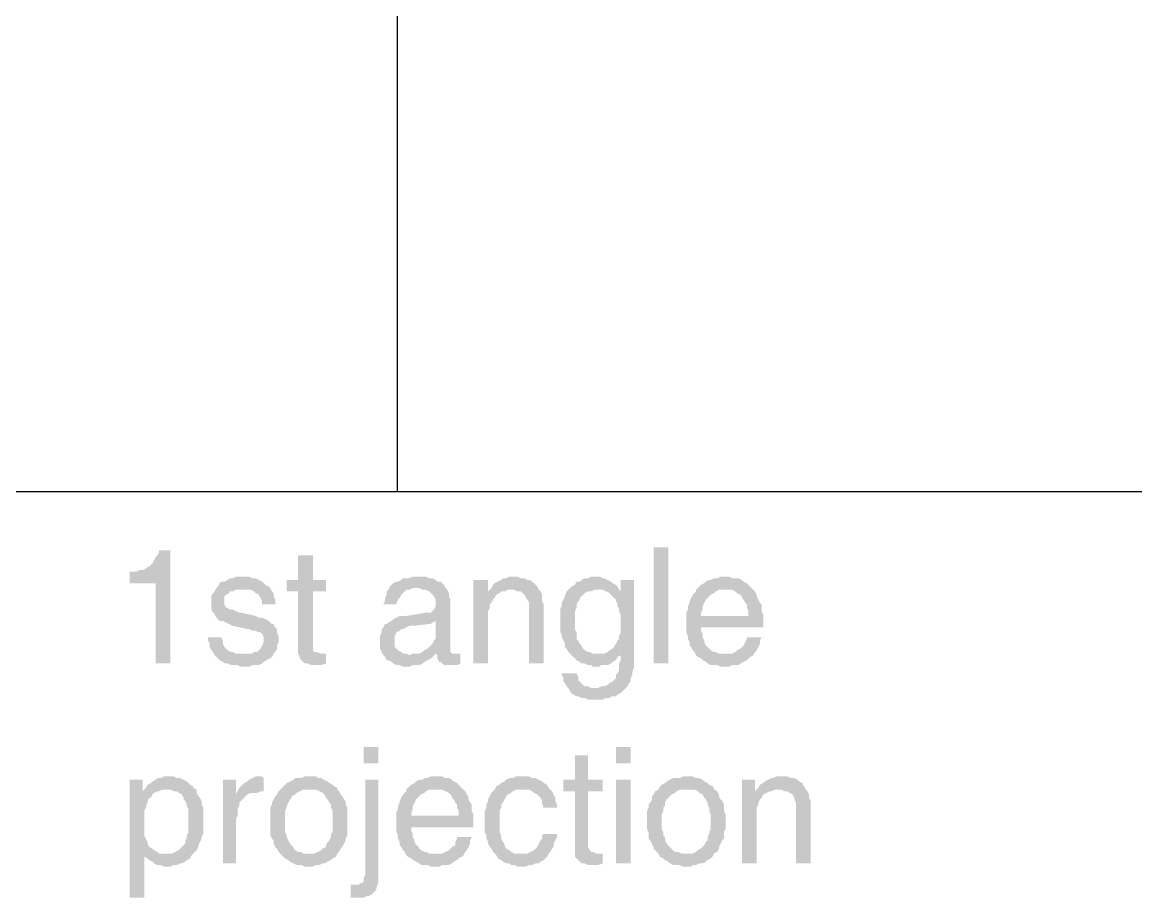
# Model space of a CAD drawing. Header units: inches. Extents: x 3613 to 8393, y -2205 to -794.
# Drawn here: x 6073.14 to 6103.83, y -1161.8 to -1137.68 of the extents above; entities that cross this region are included whole.
import ezdxf

# ---------------------------------------------------------------- set-up
doc = ezdxf.new("R2010")
doc.units = ezdxf.units.IN
doc.header["$MEASUREMENT"] = 0

msp = doc.modelspace()

# ---------------------------------------------------------------- hatches: boundary and pattern name
at = {"transparency": 33554559}
for points in [[(6077.224, -1152.231), (6076.908, -1152.231), (6076.908, -1152.276), (6076.863, -1152.366), (6076.818, -1152.412), (6076.773, -1152.502), (6076.728, -1152.592), (6076.682, -1152.637), (6076.637, -1152.682), (6076.592, -1152.682), (6076.547, -1152.728), (6076.457, -1152.773), (6076.367, -1152.773), (6076.276, -1152.818), (6076.096, -1152.818), (6076.096, -1153.134), (6076.818, -1153.134), (6076.818, -1155.345), (6077.224, -1155.345)], [(6081.151, -1152.366), (6080.744, -1152.366), (6080.744, -1153.043), (6080.428, -1153.043), (6080.428, -1153.359), (6080.744, -1153.359), (6080.744, -1155.074), (6080.79, -1155.165), (6080.79, -1155.21), (6080.835, -1155.255), (6080.88, -1155.3), (6080.925, -1155.345), (6081.015, -1155.345), (6081.105, -1155.39), (6081.376, -1155.39), (6081.512, -1155.345), (6081.512, -1155.074), (6081.376, -1155.074), (6081.241, -1155.029), (6081.196, -1155.029), (6081.151, -1154.984), (6081.151, -1153.359), (6081.512, -1153.359), (6081.512, -1153.043), (6081.151, -1153.043)], [(6090.538, -1155.345), (6090.538, -1152.141), (6090.944, -1152.141), (6090.944, -1155.345)], [(6079.21, -1152.953), (6079.029, -1152.953), (6078.939, -1152.998), (6078.849, -1152.998), (6078.804, -1153.043), (6078.713, -1153.089), (6078.623, -1153.089), (6078.578, -1153.134), (6078.533, -1153.224), (6078.488, -1153.269), (6078.443, -1153.359), (6078.398, -1153.405), (6078.352, -1153.495), (6078.352, -1153.856), (6078.398, -1153.946), (6078.443, -1153.991), (6078.488, -1154.082), (6078.533, -1154.127), (6078.578, -1154.172), (6078.668, -1154.172), (6078.759, -1154.217), (6078.849, -1154.262), (6078.939, -1154.307), (6079.345, -1154.397), (6079.39, -1154.397), (6079.481, -1154.443), (6079.571, -1154.443), (6079.661, -1154.488), (6079.706, -1154.488), (6079.751, -1154.533), (6079.797, -1154.623), (6079.797, -1154.758), (6079.751, -1154.849), (6079.706, -1154.939), (6079.661, -1154.984), (6079.616, -1155.029), (6079.526, -1155.029), (6079.481, -1155.074), (6079.255, -1155.074), (6078.443, -1155.12), (6078.488, -1155.165), (6078.533, -1155.21), (6078.578, -1155.255), (6078.668, -1155.3), (6078.713, -1155.345), (6078.804, -1155.345), (6078.894, -1155.39), (6079.074, -1155.39), (6079.165, -1155.435), (6079.39, -1155.435), (6079.481, -1155.39), (6079.661, -1155.39), (6079.751, -1155.345), (6079.797, -1155.3), (6079.887, -1155.255), (6079.932, -1155.21), (6079.977, -1155.21), (6080.022, -1155.165), (6080.067, -1155.074), (6080.113, -1155.029), (6080.158, -1154.939), (6080.158, -1154.849), (6080.203, -1154.758), (6080.203, -1154.668), (6080.203, -1154.578), (6080.158, -1154.488), (6080.158, -1154.397), (6080.113, -1154.352), (6080.067, -1154.262), (6080.022, -1154.262), (6079.977, -1154.217), (6079.932, -1154.172), (6079.842, -1154.127), (6079.751, -1154.082), (6079.661, -1154.082), (6079.571, -1154.036), (6079.165, -1153.946), (6079.12, -1153.946), (6079.029, -1153.901), (6078.939, -1153.856), (6078.849, -1153.856), (6078.804, -1153.811), (6078.759, -1153.811), (6078.713, -1153.72), (6078.713, -1153.495), (6078.759, -1153.45), (6078.849, -1153.405), (6078.849, -1153.359), (6078.939, -1153.359), (6079.029, -1153.314), (6079.21, -1153.314), (6079.977, -1153.269), (6079.932, -1153.224), (6079.842, -1153.179), (6079.797, -1153.134), (6079.751, -1153.089), (6079.661, -1153.043), (6079.571, -1152.998), (6079.481, -1152.998), (6079.39, -1152.953), (6079.3, -1152.953)], [(6084.084, -1152.953), (6083.904, -1152.953), (6083.813, -1152.998), (6083.633, -1152.998), (6083.588, -1153.043), (6083.497, -1153.089), (6083.452, -1153.089), (6083.362, -1153.134), (6083.317, -1153.179), (6083.272, -1153.224), (6083.227, -1153.314), (6083.182, -1153.359), (6083.182, -1153.45), (6083.136, -1153.54), (6083.136, -1153.63), (6083.091, -1153.72), (6083.452, -1153.72), (6083.452, -1153.675), (6083.497, -1153.585), (6083.543, -1153.54), (6083.588, -1153.45), (6083.633, -1153.405), (6083.678, -1153.359), (6083.723, -1153.314), (6083.813, -1153.314), (6083.904, -1153.269), (6084.806, -1153.269), (6084.761, -1153.179), (6084.716, -1153.134), (6084.671, -1153.089), (6084.581, -1153.089), (6084.535, -1153.043), (6084.445, -1152.998), (6084.355, -1152.998), (6084.265, -1152.953), (6084.174, -1152.953)], [(6086.702, -1152.953), (6086.566, -1152.953), (6086.476, -1152.998), (6086.386, -1152.998), (6086.341, -1153.043), (6086.251, -1153.089), (6086.16, -1153.134), (6086.115, -1153.179), (6086.07, -1153.269), (6085.98, -1153.359), (6086.296, -1153.405), (6086.341, -1153.359), (6086.431, -1153.359), (6086.521, -1153.314), (6087.379, -1153.314), (6087.334, -1153.224), (6087.289, -1153.179), (6087.243, -1153.134), (6087.198, -1153.089), (6087.108, -1153.043), (6087.063, -1153.043), (6086.973, -1152.998), (6086.882, -1152.998), (6086.792, -1152.953)], [(6088.958, -1152.953), (6088.823, -1152.953), (6088.733, -1152.998), (6088.643, -1152.998), (6088.552, -1153.043), (6088.507, -1153.089), (6088.417, -1153.089), (6088.372, -1153.179), (6088.281, -1153.224), (6088.236, -1153.269), (6088.191, -1153.314), (6089.139, -1153.314), (6089.229, -1153.359), (6089.32, -1153.405), (6089.635, -1153.359), (6089.59, -1153.314), (6089.59, -1153.314), (6089.545, -1153.224), (6089.5, -1153.179), (6089.41, -1153.134), (6089.365, -1153.089), (6089.274, -1153.043), (6089.184, -1152.998), (6089.139, -1152.998), (6089.049, -1152.953)], [(6092.524, -1152.953), (6092.388, -1152.953), (6092.298, -1152.998), (6092.208, -1152.998), (6092.118, -1153.043), (6092.073, -1153.043), (6091.982, -1153.089), (6091.937, -1153.134), (6091.847, -1153.179), (6091.802, -1153.224), (6091.712, -1153.314), (6092.704, -1153.314), (6092.795, -1153.359), (6092.84, -1153.405), (6092.93, -1153.45), (6092.975, -1153.495), (6092.975, -1153.54), (6093.02, -1153.585), (6093.065, -1153.675), (6093.111, -1153.72), (6093.111, -1153.811), (6093.156, -1153.901), (6093.156, -1154.036), (6091.441, -1154.036), (6091.441, -1154.488), (6091.486, -1154.578), (6091.486, -1154.668), (6091.531, -1154.758), (6091.531, -1154.849), (6091.576, -1154.894), (6091.621, -1154.984), (6091.666, -1155.029), (6091.712, -1155.12), (6092.524, -1155.074), (6092.343, -1155.074), (6092.253, -1155.029), (6092.208, -1155.029), (6092.118, -1154.984), (6092.073, -1154.939), (6091.982, -1154.849), (6091.982, -1154.849), (6091.937, -1154.758), (6091.937, -1154.713), (6091.892, -1154.623), (6091.892, -1154.533), (6091.847, -1154.443), (6091.847, -1154.352), (6093.562, -1154.352), (6093.562, -1153.991), (6093.517, -1153.901), (6093.517, -1153.72), (6093.472, -1153.675), (6093.427, -1153.585), (6093.381, -1153.495), (6093.381, -1153.45), (6093.336, -1153.359), (6093.291, -1153.314), (6093.246, -1153.269), (6093.156, -1153.179), (6093.111, -1153.134), (6093.02, -1153.089), (6092.975, -1153.043), (6092.885, -1152.998), (6092.704, -1152.998), (6092.614, -1152.953)], [(6079.977, -1153.269), (6079.21, -1153.314), (6079.436, -1153.314), (6079.526, -1153.359), (6079.571, -1153.405), (6079.571, -1153.405), (6079.661, -1153.45), (6079.706, -1153.54), (6079.751, -1153.63), (6079.751, -1153.72), (6080.113, -1153.72), (6080.113, -1153.585), (6080.067, -1153.495), (6080.067, -1153.405), (6080.022, -1153.359)], [(6084.806, -1153.269), (6083.994, -1153.269), (6084.084, -1153.269), (6084.174, -1153.314), (6084.265, -1153.314), (6084.355, -1153.359), (6084.4, -1153.405), (6084.445, -1153.45), (6084.49, -1153.495), (6084.535, -1153.585), (6084.535, -1153.766), (6084.49, -1153.856), (6084.445, -1153.901), (6084.4, -1153.946), (6084.265, -1153.946), (6083.723, -1154.036), (6083.543, -1154.036), (6083.452, -1154.082), (6083.362, -1154.127), (6083.317, -1154.172), (6084.535, -1154.172), (6084.535, -1154.578), (6084.535, -1154.668), (6084.49, -1154.713), (6084.445, -1154.804), (6084.4, -1154.849), (6084.31, -1154.939), (6084.31, -1154.939), (6084.22, -1154.984), (6084.174, -1155.029), (6084.084, -1155.074), (6083.904, -1155.074), (6083.813, -1155.12), (6083.091, -1155.12), (6083.136, -1155.165), (6083.182, -1155.255), (6083.227, -1155.255), (6083.317, -1155.3), (6083.362, -1155.345), (6083.452, -1155.39), (6083.543, -1155.39), (6083.633, -1155.435), (6083.813, -1155.435), (6083.904, -1155.39), (6084.084, -1155.39), (6084.174, -1155.345), (6084.22, -1155.3), (6084.31, -1155.255), (6084.4, -1155.21), (6084.445, -1155.165), (6084.49, -1155.12), (6084.535, -1155.074), (6084.987, -1155.074), (6084.942, -1155.029), (6084.942, -1153.585), (6084.897, -1153.495), (6084.897, -1153.405), (6084.851, -1153.314)], [(6085.98, -1153.043), (6085.574, -1153.043), (6085.574, -1155.345), (6085.98, -1155.345), (6085.98, -1154.127), (6085.98, -1153.901), (6086.025, -1153.811), (6086.025, -1153.72), (6086.07, -1153.675), (6086.115, -1153.585), (6086.16, -1153.54), (6086.16, -1153.54), (6086.205, -1153.45), (6086.296, -1153.405), (6085.98, -1153.359)], [(6087.379, -1153.314), (6086.612, -1153.314), (6086.702, -1153.314), (6086.792, -1153.359), (6086.882, -1153.359), (6086.927, -1153.405), (6086.973, -1153.45), (6087.018, -1153.495), (6087.018, -1153.54), (6087.063, -1153.585), (6087.108, -1153.675), (6087.108, -1155.345), (6087.514, -1155.345), (6087.514, -1153.72), (6087.469, -1153.63), (6087.469, -1153.45), (6087.424, -1153.359)], [(6088.191, -1153.314), (6088.146, -1153.359), (6088.101, -1153.45), (6088.101, -1153.495), (6088.056, -1153.585), (6088.011, -1153.675), (6088.011, -1153.766), (6087.966, -1153.856), (6087.966, -1154.488), (6088.011, -1154.533), (6088.011, -1154.623), (6088.056, -1154.713), (6088.101, -1154.804), (6088.101, -1154.894), (6088.146, -1154.939), (6088.191, -1155.029), (6088.236, -1155.074), (6088.281, -1155.12), (6088.372, -1155.21), (6088.417, -1155.255), (6088.507, -1155.3), (6088.552, -1155.345), (6088.643, -1155.345), (6088.733, -1155.39), (6088.823, -1155.39), (6088.868, -1155.435), (6089.049, -1155.435), (6089.094, -1155.39), (6089.274, -1155.39), (6089.365, -1155.345), (6089.41, -1155.3), (6089.5, -1155.255), (6089.545, -1155.165), (6089.635, -1155.12), (6089.635, -1155.12), (6089.004, -1155.074), (6088.868, -1155.074), (6088.778, -1155.029), (6088.733, -1155.029), (6088.643, -1154.984), (6088.597, -1154.939), (6088.552, -1154.849), (6088.507, -1154.804), (6088.462, -1154.713), (6088.417, -1154.668), (6088.417, -1154.488), (6088.372, -1154.397), (6088.372, -1153.901), (6088.417, -1153.811), (6088.417, -1153.72), (6088.462, -1153.63), (6088.507, -1153.585), (6088.507, -1153.54), (6088.552, -1153.495), (6088.597, -1153.45), (6088.643, -1153.405), (6088.733, -1153.359), (6088.823, -1153.359), (6088.913, -1153.314), (6089.004, -1153.314)], [(6089.996, -1153.043), (6089.635, -1153.043), (6089.635, -1153.359), (6089.32, -1153.405), (6089.365, -1153.45), (6089.41, -1153.495), (6089.5, -1153.585), (6089.5, -1153.63), (6089.545, -1153.675), (6089.545, -1153.766), (6089.59, -1153.811), (6089.59, -1153.901), (6089.635, -1153.991), (6089.635, -1154.488), (6089.59, -1154.578), (6089.59, -1154.668), (6089.545, -1154.713), (6089.5, -1154.804), (6089.455, -1154.849), (6089.455, -1154.894), (6089.41, -1154.939), (6089.32, -1154.984), (6089.274, -1155.029), (6089.184, -1155.074), (6089.004, -1155.074), (6089.635, -1155.12), (6089.635, -1155.255), (6089.59, -1155.345), (6089.59, -1155.526), (6089.545, -1155.616), (6089.5, -1155.661), (6089.5, -1155.751), (6089.455, -1155.797), (6089.41, -1155.842), (6089.32, -1155.887), (6089.274, -1155.932), (6089.184, -1155.977), (6089.094, -1155.977), (6089.004, -1156.022), (6088.913, -1156.022), (6089.771, -1156.022), (6089.816, -1155.977), (6089.861, -1155.887), (6089.906, -1155.842), (6089.906, -1155.751), (6089.951, -1155.661), (6089.951, -1155.571), (6089.996, -1155.481), (6089.996, -1155.21)], [(6091.712, -1153.314), (6091.712, -1153.359), (6091.666, -1153.405), (6091.621, -1153.45), (6091.576, -1153.54), (6091.531, -1153.63), (6091.531, -1153.675), (6091.486, -1153.766), (6091.486, -1153.856), (6091.441, -1153.946), (6091.441, -1154.036), (6091.847, -1154.036), (6091.847, -1153.946), (6091.892, -1153.856), (6091.892, -1153.766), (6091.937, -1153.675), (6091.982, -1153.585), (6092.027, -1153.54), (6092.073, -1153.495), (6092.118, -1153.45), (6092.208, -1153.405), (6092.253, -1153.359), (6092.343, -1153.314), (6092.524, -1153.314)], [(6083.317, -1154.172), (6083.227, -1154.217), (6083.182, -1154.262), (6083.136, -1154.262), (6083.091, -1154.352), (6083.046, -1154.397), (6083.046, -1154.488), (6083.001, -1154.578), (6083.001, -1154.758), (6083.001, -1154.939), (6083.046, -1155.029), (6083.091, -1155.12), (6083.813, -1155.12), (6083.723, -1155.074), (6083.633, -1155.074), (6083.588, -1155.029), (6083.497, -1154.984), (6083.452, -1154.939), (6083.407, -1154.894), (6083.407, -1154.578), (6083.452, -1154.488), (6083.543, -1154.443), (6083.588, -1154.397), (6083.633, -1154.397), (6083.723, -1154.352), (6083.813, -1154.307), (6083.949, -1154.307), (6084.31, -1154.262), (6084.4, -1154.262), (6084.445, -1154.217), (6084.535, -1154.172)], [(6078.623, -1154.623), (6078.262, -1154.623), (6078.262, -1154.713), (6078.307, -1154.804), (6078.307, -1154.894), (6078.352, -1154.984), (6078.398, -1155.029), (6078.443, -1155.12), (6079.255, -1155.074), (6079.029, -1155.074), (6078.939, -1155.029), (6078.894, -1155.029), (6078.804, -1154.984), (6078.759, -1154.939), (6078.713, -1154.894), (6078.668, -1154.804), (6078.668, -1154.713)], [(6093.517, -1154.623), (6093.111, -1154.623), (6093.111, -1154.668), (6093.065, -1154.758), (6093.02, -1154.849), (6092.975, -1154.894), (6092.93, -1154.939), (6092.84, -1154.984), (6092.795, -1155.029), (6092.704, -1155.074), (6092.524, -1155.074), (6091.712, -1155.12), (6091.712, -1155.12), (6091.757, -1155.165), (6091.847, -1155.21), (6091.892, -1155.255), (6091.982, -1155.3), (6092.027, -1155.345), (6092.118, -1155.39), (6092.298, -1155.39), (6092.388, -1155.435), (6092.614, -1155.435), (6092.704, -1155.39), (6092.885, -1155.39), (6092.93, -1155.345), (6093.02, -1155.3), (6093.111, -1155.255), (6093.156, -1155.21), (6093.201, -1155.165), (6093.291, -1155.12), (6093.336, -1155.029), (6093.381, -1154.984), (6093.427, -1154.894), (6093.472, -1154.804), (6093.472, -1154.713)], [(6084.987, -1155.074), (6084.535, -1155.074), (6084.581, -1155.12), (6085.077, -1155.074), (6085.032, -1155.074)], [(6085.212, -1155.074), (6085.077, -1155.074), (6084.581, -1155.12), (6084.581, -1155.21), (6084.626, -1155.3), (6084.671, -1155.3), (6084.716, -1155.345), (6084.761, -1155.39), (6085.122, -1155.39), (6085.212, -1155.345)], [(6088.417, -1155.616), (6088.011, -1155.616), (6088.011, -1155.661), (6088.056, -1155.751), (6088.056, -1155.842), (6088.101, -1155.887), (6088.146, -1155.977), (6088.191, -1156.022), (6088.236, -1156.112), (6088.281, -1156.158), (6088.327, -1156.203), (6088.417, -1156.248), (6088.462, -1156.248), (6088.552, -1156.293), (6088.643, -1156.293), (6088.733, -1156.338), (6089.139, -1156.338), (6089.229, -1156.293), (6089.32, -1156.293), (6089.41, -1156.248), (6089.5, -1156.248), (6089.545, -1156.203), (6089.635, -1156.158), (6089.681, -1156.112), (6089.726, -1156.067), (6089.771, -1156.022), (6088.823, -1156.022), (6088.733, -1155.977), (6088.643, -1155.977), (6088.597, -1155.932), (6088.552, -1155.887), (6088.462, -1155.797), (6088.462, -1155.706)], [(6082.956, -1158.098), (6082.956, -1157.647), (6082.55, -1157.647), (6082.55, -1158.098)], [(6088.733, -1157.873), (6088.372, -1157.873), (6088.372, -1158.55), (6088.056, -1158.55), (6088.056, -1158.866), (6088.372, -1158.866), (6088.372, -1160.671), (6088.417, -1160.716), (6088.462, -1160.761), (6088.507, -1160.806), (6088.552, -1160.851), (6088.643, -1160.851), (6088.733, -1160.896), (6089.004, -1160.896), (6089.139, -1160.851), (6089.139, -1160.581), (6088.958, -1160.581), (6088.868, -1160.535), (6088.823, -1160.535), (6088.778, -1160.49), (6088.733, -1160.4), (6088.733, -1158.866), (6089.139, -1158.866), (6089.139, -1158.55), (6088.733, -1158.55)], [(6089.906, -1158.098), (6089.906, -1157.647), (6089.5, -1157.647), (6089.5, -1158.098)], [(6077.134, -1158.459), (6077.044, -1158.459), (6076.953, -1158.504), (6076.863, -1158.504), (6076.818, -1158.55), (6076.728, -1158.595), (6076.682, -1158.64), (6076.592, -1158.685), (6076.547, -1158.775), (6076.502, -1158.82), (6076.457, -1158.866), (6076.908, -1158.866), (6076.998, -1158.82), (6077.089, -1158.82), (6077.856, -1158.775), (6077.856, -1158.73), (6077.766, -1158.685), (6077.721, -1158.64), (6077.675, -1158.595), (6077.585, -1158.55), (6077.495, -1158.504), (6077.405, -1158.504), (6077.314, -1158.459), (6077.224, -1158.459)], [(6079.661, -1158.459), (6079.571, -1158.459), (6079.481, -1158.504), (6079.39, -1158.55), (6079.345, -1158.595), (6079.255, -1158.64), (6079.21, -1158.685), (6079.12, -1158.775), (6079.12, -1158.775), (6079.074, -1158.866), (6079.797, -1158.866), (6079.797, -1158.504), (6079.751, -1158.459)], [(6081.015, -1158.459), (6080.925, -1158.459), (6080.835, -1158.504), (6080.654, -1158.504), (6080.609, -1158.55), (6080.519, -1158.595), (6080.428, -1158.64), (6080.383, -1158.685), (6080.338, -1158.73), (6080.248, -1158.82), (6080.248, -1158.82), (6080.203, -1158.866), (6080.158, -1158.956), (6080.113, -1159.001), (6080.067, -1159.091), (6080.022, -1159.181), (6080.022, -1159.227), (6079.977, -1159.317), (6079.977, -1160.084), (6080.022, -1160.174), (6080.067, -1160.219), (6080.067, -1160.31), (6080.113, -1160.4), (6080.158, -1160.445), (6080.203, -1160.535), (6080.248, -1160.581), (6081.015, -1160.581), (6080.88, -1160.581), (6080.835, -1160.535), (6080.744, -1160.535), (6080.654, -1160.49), (6080.609, -1160.4), (6080.564, -1160.355), (6080.519, -1160.31), (6080.474, -1160.219), (6080.428, -1160.129), (6080.428, -1160.084), (6080.383, -1159.994), (6080.383, -1159.407), (6080.428, -1159.317), (6080.428, -1159.272), (6080.474, -1159.181), (6080.519, -1159.091), (6080.564, -1159.046), (6080.564, -1159.001), (6080.654, -1158.956), (6080.699, -1158.911), (6080.79, -1158.866), (6080.88, -1158.82), (6081.015, -1158.82), (6081.828, -1158.775), (6081.737, -1158.73), (6081.692, -1158.685), (6081.602, -1158.64), (6081.557, -1158.595), (6081.467, -1158.55), (6081.376, -1158.504), (6081.286, -1158.504), (6081.241, -1158.459), (6081.151, -1158.459)], [(6084.535, -1158.459), (6084.4, -1158.459), (6084.31, -1158.504), (6084.22, -1158.504), (6084.174, -1158.55), (6084.084, -1158.55), (6083.994, -1158.595), (6083.949, -1158.64), (6083.859, -1158.685), (6083.813, -1158.73), (6083.723, -1158.82), (6084.716, -1158.82), (6084.806, -1158.866), (6084.897, -1158.911), (6084.942, -1158.956), (6084.987, -1159.001), (6084.987, -1159.046), (6085.032, -1159.091), (6085.077, -1159.181), (6085.122, -1159.227), (6085.122, -1159.317), (6085.167, -1159.407), (6085.167, -1159.542), (6083.452, -1159.542), (6083.452, -1159.994), (6083.497, -1160.084), (6083.497, -1160.174), (6083.543, -1160.265), (6083.543, -1160.355), (6083.588, -1160.4), (6083.633, -1160.49), (6083.678, -1160.535), (6083.723, -1160.626), (6084.535, -1160.581), (6084.355, -1160.581), (6084.265, -1160.535), (6084.22, -1160.535), (6084.129, -1160.49), (6084.084, -1160.445), (6084.039, -1160.355), (6083.994, -1160.355), (6083.949, -1160.265), (6083.949, -1160.219), (6083.904, -1160.129), (6083.904, -1160.039), (6083.859, -1159.949), (6083.859, -1159.858), (6085.574, -1159.858), (6085.574, -1159.497), (6085.528, -1159.407), (6085.528, -1159.227), (6085.483, -1159.181), (6085.438, -1159.091), (6085.438, -1159.001), (6085.393, -1158.956), (6085.348, -1158.866), (6085.303, -1158.82), (6085.258, -1158.775), (6085.167, -1158.685), (6085.122, -1158.64), (6085.032, -1158.595), (6084.987, -1158.55), (6084.897, -1158.504), (6084.806, -1158.504), (6084.716, -1158.459), (6084.626, -1158.459)], [(6086.927, -1158.459), (6086.747, -1158.459), (6086.657, -1158.504), (6086.566, -1158.504), (6086.476, -1158.55), (6086.431, -1158.595), (6086.341, -1158.64), (6086.296, -1158.685), (6086.205, -1158.73), (6086.16, -1158.82), (6087.108, -1158.82), (6087.198, -1158.866), (6087.243, -1158.911), (6087.334, -1158.956), (6087.379, -1159.001), (6087.424, -1159.046), (6087.469, -1159.136), (6087.469, -1159.227), (6087.514, -1159.317), (6087.875, -1159.317), (6087.875, -1159.227), (6087.83, -1159.136), (6087.83, -1159.046), (6087.785, -1158.956), (6087.74, -1158.866), (6087.695, -1158.82), (6087.65, -1158.775), (6087.604, -1158.685), (6087.604, -1158.685), (6087.514, -1158.64), (6087.469, -1158.595), (6087.379, -1158.55), (6087.289, -1158.504), (6087.198, -1158.504), (6087.108, -1158.459), (6087.018, -1158.459)], [(6091.441, -1158.459), (6091.35, -1158.459), (6091.26, -1158.504), (6091.08, -1158.504), (6090.989, -1158.55), (6090.899, -1158.595), (6090.854, -1158.64), (6090.764, -1158.685), (6090.719, -1158.73), (6090.673, -1158.82), (6090.673, -1158.82), (6090.583, -1158.866), (6090.538, -1158.956), (6090.493, -1159.001), (6090.493, -1159.091), (6090.448, -1159.181), (6090.403, -1159.227), (6090.403, -1159.317), (6090.358, -1159.407), (6090.358, -1159.904), (6090.403, -1159.994), (6090.403, -1160.174), (6090.448, -1160.219), (6090.493, -1160.31), (6090.538, -1160.4), (6090.538, -1160.445), (6090.628, -1160.535), (6090.673, -1160.581), (6091.441, -1160.581), (6091.305, -1160.581), (6091.215, -1160.535), (6091.125, -1160.535), (6091.08, -1160.49), (6090.989, -1160.4), (6090.944, -1160.355), (6090.899, -1160.31), (6090.854, -1160.219), (6090.854, -1160.129), (6090.809, -1160.084), (6090.809, -1159.994), (6090.764, -1159.904), (6090.764, -1159.497), (6090.809, -1159.407), (6090.809, -1159.317), (6090.854, -1159.272), (6090.854, -1159.181), (6090.899, -1159.091), (6090.944, -1159.046), (6090.989, -1159.001), (6091.035, -1158.956), (6091.125, -1158.911), (6091.17, -1158.866), (6091.26, -1158.82), (6091.441, -1158.82), (6092.208, -1158.775), (6092.163, -1158.73), (6092.073, -1158.685), (6092.027, -1158.64), (6091.937, -1158.595), (6091.892, -1158.55), (6091.802, -1158.504), (6091.712, -1158.504), (6091.621, -1158.459), (6091.531, -1158.459)], [(6094.058, -1158.459), (6093.923, -1158.459), (6093.833, -1158.504), (6093.788, -1158.504), (6093.697, -1158.55), (6093.607, -1158.595), (6093.562, -1158.64), (6093.472, -1158.685), (6093.427, -1158.775), (6093.336, -1158.866), (6093.652, -1158.911), (6093.742, -1158.866), (6093.788, -1158.866), (6093.878, -1158.82), (6094.735, -1158.82), (6094.69, -1158.73), (6094.645, -1158.685), (6094.645, -1158.64), (6094.555, -1158.595), (6094.51, -1158.55), (6094.419, -1158.504), (6094.329, -1158.504), (6094.239, -1158.459), (6094.149, -1158.459)], [(6076.457, -1158.55), (6076.096, -1158.55), (6076.096, -1161.799), (6076.502, -1161.799), (6076.502, -1160.626), (6077.089, -1160.581), (6076.908, -1160.581), (6076.863, -1160.535), (6076.773, -1160.49), (6076.728, -1160.445), (6076.637, -1160.4), (6076.592, -1160.31), (6076.592, -1160.265), (6076.547, -1160.174), (6076.502, -1160.084), (6076.502, -1159.407), (6076.547, -1159.317), (6076.547, -1159.272), (6076.592, -1159.181), (6076.592, -1159.136), (6076.637, -1159.046), (6076.682, -1159.046), (6076.728, -1158.956), (6076.773, -1158.911), (6076.863, -1158.866), (6076.457, -1158.866)], [(6077.856, -1158.775), (6077.089, -1158.82), (6077.224, -1158.82), (6077.314, -1158.866), (6077.405, -1158.866), (6077.45, -1158.911), (6077.54, -1158.956), (6077.585, -1159.046), (6077.585, -1159.091), (6077.63, -1159.136), (6077.675, -1159.227), (6077.675, -1159.272), (6077.721, -1159.362), (6077.721, -1159.678), (6077.721, -1159.994), (6077.675, -1160.084), (6077.675, -1160.174), (6077.63, -1160.219), (6077.63, -1160.31), (6077.585, -1160.355), (6077.54, -1160.4), (6077.495, -1160.445), (6077.45, -1160.49), (6077.359, -1160.535), (6077.269, -1160.581), (6077.089, -1160.581), (6076.502, -1160.626), (6076.502, -1160.671), (6076.592, -1160.716), (6076.637, -1160.761), (6076.728, -1160.806), (6076.773, -1160.851), (6076.863, -1160.896), (6076.953, -1160.896), (6077.044, -1160.942), (6077.224, -1160.942), (6077.314, -1160.896), (6077.405, -1160.896), (6077.495, -1160.851), (6077.54, -1160.851), (6077.63, -1160.806), (6077.675, -1160.761), (6077.766, -1160.716), (6077.811, -1160.626), (6077.856, -1160.581), (6077.901, -1160.535), (6077.946, -1160.49), (6077.991, -1160.4), (6077.991, -1160.355), (6078.036, -1160.265), (6078.082, -1160.174), (6078.082, -1160.129), (6078.127, -1160.039), (6078.127, -1159.317), (6078.082, -1159.227), (6078.082, -1159.136), (6078.036, -1159.046), (6077.991, -1159.001), (6077.946, -1158.911), (6077.946, -1158.82)], [(6079.029, -1158.55), (6078.668, -1158.55), (6078.668, -1160.851), (6079.029, -1160.851), (6079.029, -1159.633), (6079.074, -1159.542), (6079.074, -1159.362), (6079.12, -1159.272), (6079.12, -1159.181), (6079.165, -1159.136), (6079.21, -1159.091), (6079.255, -1159.046), (6079.3, -1159.001), (6079.345, -1158.956), (6079.029, -1158.956)], [(6081.828, -1158.775), (6081.015, -1158.82), (6081.241, -1158.82), (6081.331, -1158.866), (6081.421, -1158.911), (6081.467, -1158.956), (6081.512, -1159.046), (6081.557, -1159.091), (6081.602, -1159.181), (6081.647, -1159.227), (6081.647, -1159.317), (6081.692, -1159.407), (6081.692, -1159.994), (6081.647, -1160.039), (6081.647, -1160.129), (6081.602, -1160.219), (6081.557, -1160.265), (6081.512, -1160.355), (6081.512, -1160.4), (6081.421, -1160.445), (6081.376, -1160.49), (6081.286, -1160.535), (6081.196, -1160.581), (6080.248, -1160.581), (6080.338, -1160.671), (6080.383, -1160.716), (6080.474, -1160.761), (6080.519, -1160.806), (6080.609, -1160.851), (6080.699, -1160.896), (6080.835, -1160.896), (6080.925, -1160.942), (6081.151, -1160.942), (6081.241, -1160.896), (6081.331, -1160.896), (6081.421, -1160.851), (6081.467, -1160.851), (6081.557, -1160.806), (6081.647, -1160.761), (6081.692, -1160.716), (6081.782, -1160.671), (6081.828, -1160.581), (6081.828, -1160.581), (6081.873, -1160.535), (6081.918, -1160.445), (6081.963, -1160.4), (6082.008, -1160.31), (6082.053, -1160.219), (6082.053, -1160.174), (6082.098, -1160.084), (6082.098, -1159.678), (6082.098, -1159.317), (6082.053, -1159.227), (6082.053, -1159.136), (6082.008, -1159.091), (6081.963, -1159.001), (6081.918, -1158.956), (6081.873, -1158.866), (6081.828, -1158.82)], [(6082.956, -1158.55), (6082.595, -1158.55), (6082.595, -1161.167), (6082.55, -1161.258), (6082.55, -1161.348), (6082.505, -1161.393), (6082.459, -1161.393), (6082.414, -1161.438), (6082.189, -1161.438), (6082.189, -1161.799), (6082.55, -1161.799), (6082.64, -1161.754), (6082.685, -1161.754), (6082.775, -1161.709), (6082.82, -1161.664), (6082.866, -1161.619), (6082.911, -1161.528), (6082.911, -1161.483), (6082.956, -1161.393), (6082.956, -1161.167)], [(6083.723, -1158.82), (6083.723, -1158.866), (6083.678, -1158.911), (6083.633, -1158.956), (6083.588, -1159.046), (6083.543, -1159.136), (6083.543, -1159.181), (6083.497, -1159.272), (6083.497, -1159.362), (6083.452, -1159.452), (6083.452, -1159.542), (6083.859, -1159.542), (6083.859, -1159.452), (6083.904, -1159.362), (6083.904, -1159.272), (6083.949, -1159.181), (6083.994, -1159.091), (6084.039, -1159.046), (6084.084, -1159.001), (6084.129, -1158.956), (6084.22, -1158.911), (6084.265, -1158.866), (6084.355, -1158.82), (6084.535, -1158.82)], [(6086.16, -1158.82), (6086.115, -1158.866), (6086.07, -1158.911), (6086.025, -1159.001), (6085.98, -1159.091), (6085.98, -1159.136), (6085.935, -1159.227), (6085.935, -1159.317), (6085.889, -1159.407), (6085.889, -1159.994), (6085.935, -1160.084), (6085.935, -1160.174), (6085.98, -1160.265), (6085.98, -1160.31), (6086.025, -1160.4), (6086.07, -1160.445), (6086.115, -1160.535), (6086.16, -1160.581), (6086.927, -1160.581), (6086.702, -1160.581), (6086.612, -1160.535), (6086.566, -1160.49), (6086.476, -1160.445), (6086.431, -1160.355), (6086.431, -1160.31), (6086.386, -1160.265), (6086.341, -1160.174), (6086.341, -1160.084), (6086.296, -1159.994), (6086.296, -1159.407), (6086.341, -1159.317), (6086.341, -1159.227), (6086.386, -1159.181), (6086.431, -1159.091), (6086.476, -1159.046), (6086.476, -1159.001), (6086.521, -1158.956), (6086.612, -1158.911), (6086.657, -1158.866), (6086.747, -1158.82), (6086.927, -1158.82)], [(6089.906, -1160.851), (6089.906, -1158.55), (6089.5, -1158.55), (6089.5, -1160.851)], [(6092.208, -1158.775), (6091.441, -1158.82), (6091.666, -1158.82), (6091.757, -1158.866), (6091.802, -1158.911), (6091.892, -1158.956), (6091.937, -1159.046), (6091.982, -1159.091), (6092.027, -1159.181), (6092.027, -1159.227), (6092.073, -1159.317), (6092.073, -1159.407), (6092.118, -1159.497), (6092.118, -1159.904), (6092.073, -1159.994), (6092.073, -1160.039), (6092.027, -1160.129), (6092.027, -1160.219), (6091.982, -1160.265), (6091.937, -1160.355), (6091.892, -1160.4), (6091.847, -1160.445), (6091.757, -1160.49), (6091.712, -1160.535), (6091.621, -1160.581), (6090.673, -1160.581), (6090.719, -1160.671), (6090.809, -1160.716), (6090.854, -1160.761), (6090.944, -1160.806), (6090.989, -1160.851), (6091.08, -1160.896), (6091.26, -1160.896), (6091.35, -1160.942), (6091.576, -1160.942), (6091.621, -1160.896), (6091.712, -1160.896), (6091.802, -1160.851), (6091.892, -1160.851), (6091.982, -1160.806), (6092.027, -1160.761), (6092.118, -1160.716), (6092.163, -1160.671), (6092.208, -1160.581), (6092.208, -1160.581), (6092.298, -1160.535), (6092.343, -1160.445), (6092.343, -1160.4), (6092.388, -1160.31), (6092.434, -1160.219), (6092.479, -1160.174), (6092.479, -1159.994), (6092.524, -1159.904), (6092.524, -1159.678), (6092.524, -1159.497), (6092.479, -1159.407), (6092.479, -1159.227), (6092.434, -1159.136), (6092.388, -1159.091), (6092.343, -1159.001), (6092.343, -1158.956), (6092.298, -1158.866), (6092.208, -1158.82)], [(6093.336, -1158.55), (6092.975, -1158.55), (6092.975, -1160.851), (6093.381, -1160.851), (6093.381, -1159.633), (6093.381, -1159.317), (6093.427, -1159.227), (6093.427, -1159.181), (6093.472, -1159.091), (6093.517, -1159.046), (6093.517, -1159.046), (6093.562, -1158.956), (6093.652, -1158.911), (6093.336, -1158.866)], [(6094.735, -1158.82), (6093.968, -1158.82), (6094.058, -1158.82), (6094.149, -1158.866), (6094.239, -1158.866), (6094.284, -1158.911), (6094.374, -1158.956), (6094.374, -1158.956), (6094.419, -1159.046), (6094.419, -1159.091), (6094.465, -1159.181), (6094.465, -1160.851), (6094.871, -1160.851), (6094.871, -1159.136), (6094.826, -1159.046), (6094.826, -1158.956), (6094.78, -1158.866)], [(6079.074, -1158.866), (6079.029, -1158.956), (6079.345, -1158.956), (6079.436, -1158.911), (6079.616, -1158.911), (6079.706, -1158.866)], [(6087.875, -1160.039), (6087.514, -1160.039), (6087.469, -1160.084), (6087.469, -1160.174), (6087.424, -1160.219), (6087.379, -1160.31), (6087.334, -1160.4), (6087.289, -1160.445), (6087.243, -1160.49), (6087.153, -1160.535), (6087.063, -1160.581), (6086.16, -1160.581), (6086.205, -1160.626), (6086.251, -1160.716), (6086.341, -1160.761), (6086.386, -1160.806), (6086.476, -1160.851), (6086.566, -1160.851), (6086.612, -1160.896), (6086.702, -1160.896), (6086.792, -1160.942), (6087.018, -1160.942), (6087.108, -1160.896), (6087.198, -1160.896), (6087.289, -1160.851), (6087.379, -1160.851), (6087.424, -1160.806), (6087.514, -1160.761), (6087.559, -1160.716), (6087.604, -1160.671), (6087.65, -1160.581), (6087.695, -1160.535), (6087.74, -1160.445), (6087.785, -1160.4), (6087.785, -1160.31), (6087.83, -1160.219), (6087.875, -1160.129)], [(6085.528, -1160.129), (6085.122, -1160.129), (6085.122, -1160.174), (6085.077, -1160.265), (6085.077, -1160.355), (6084.987, -1160.4), (6084.942, -1160.445), (6084.897, -1160.49), (6084.806, -1160.535), (6084.716, -1160.581), (6084.535, -1160.581), (6083.723, -1160.626), (6083.723, -1160.626), (6083.768, -1160.671), (6083.859, -1160.716), (6083.904, -1160.761), (6083.994, -1160.806), (6084.084, -1160.851), (6084.129, -1160.896), (6084.31, -1160.896), (6084.4, -1160.942), (6084.626, -1160.942), (6084.716, -1160.896), (6084.897, -1160.896), (6084.987, -1160.851), (6085.032, -1160.806), (6085.122, -1160.761), (6085.167, -1160.716), (6085.258, -1160.671), (6085.303, -1160.626), (6085.348, -1160.535), (6085.393, -1160.49), (6085.438, -1160.4), (6085.483, -1160.31), (6085.483, -1160.219)]]:
    msp.add_hatch(color=256, dxfattribs=at).paths.add_polyline_path(points)

# ---------------------------------------------------------------- linework, layer by layer
msp.add_line((6083.471, -894.646), (6083.471, -1150.606))
msp.add_lwpolyline([(5775.497, -1150.606), (6171.935, -1150.606)])

doc.saveas('drawing.dxf')
